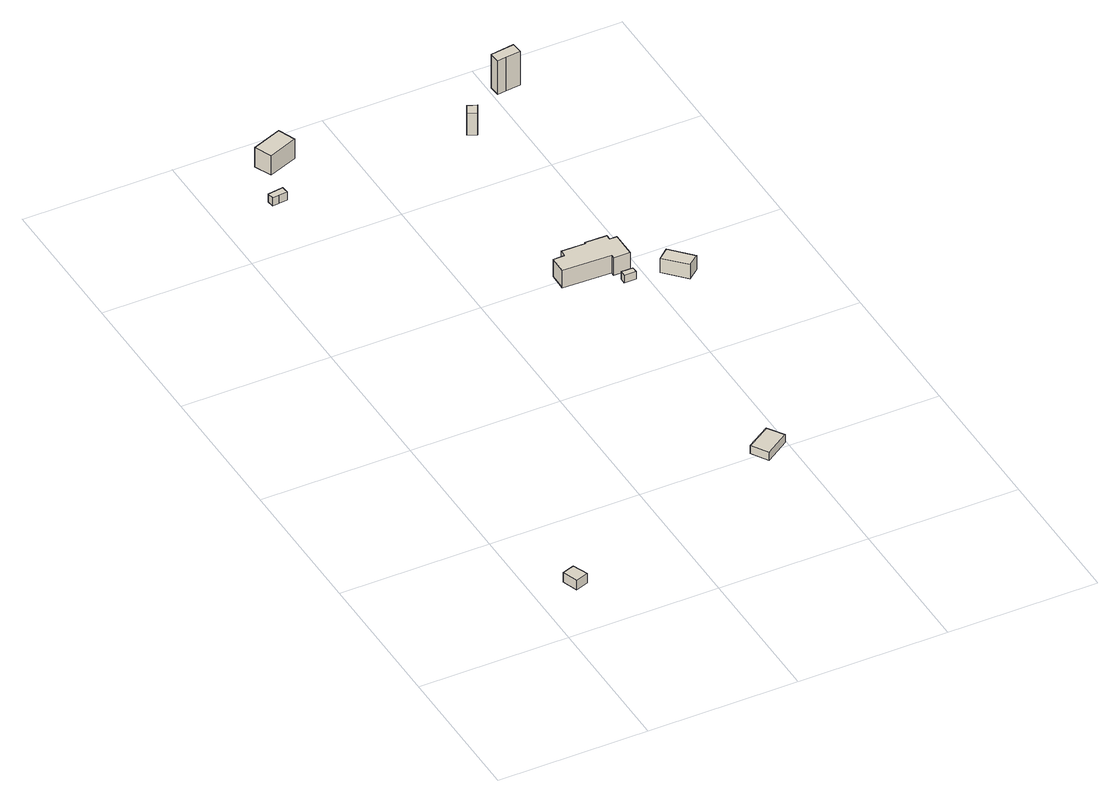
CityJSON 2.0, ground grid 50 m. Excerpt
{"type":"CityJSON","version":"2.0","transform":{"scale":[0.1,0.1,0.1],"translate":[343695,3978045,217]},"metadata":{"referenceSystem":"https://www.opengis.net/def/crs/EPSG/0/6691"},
"CityObjects":{
"building1":{"type":"Building","attributes":{"measuredHeight":3.7},"geometry":[{"type":"Solid","lod":"1","boundaries":[[[[0,1,2,3]],[[2,4,5,3]],[[1,6,4,2]],[[0,7,6,1]],[[3,5,7,0]],[[4,6,7,5]]]]}]},
"building2":{"type":"Building","attributes":{"measuredHeight":3},"geometry":[{"type":"Solid","lod":"1","boundaries":[[[[8,9,10,11,12]],[[11,13,14,12]],[[10,15,13,11]],[[9,16,15,10]],[[8,17,16,9]],[[12,14,17,8]],[[13,15,16,17,14]]]]}]},
"building3":{"type":"Building","attributes":{"measuredHeight":7.9},"geometry":[{"type":"Solid","lod":"1","boundaries":[[[[18,19,20,21]],[[20,22,23,21]],[[19,24,22,20]],[[18,25,24,19]],[[21,23,25,18]],[[22,24,25,23]]]]}]},
"building4":{"type":"Building","attributes":{"measuredHeight":3},"geometry":[{"type":"Solid","lod":"1","boundaries":[[[[26,27,28,29]],[[28,30,31,29]],[[27,32,30,28]],[[26,33,32,27]],[[29,31,33,26]],[[30,32,33,31]]]]}]},
"building5":{"type":"Building","attributes":{"measuredHeight":8.9},"geometry":[{"type":"Solid","lod":"1","boundaries":[[[[34,35,36,37,38,39,40,41,42,43,44,45]],[[44,46,47,45]],[[43,48,46,44]],[[42,49,48,43]],[[41,50,49,42]],[[40,51,50,41]],[[39,52,51,40]],[[38,53,52,39]],[[37,54,53,38]],[[36,55,54,37]],[[35,56,55,36]],[[34,57,56,35]],[[45,47,57,34]],[[46,48,49,50,51,52,53,54,55,56,57,47]]]]}]},
"building6":{"type":"Building","attributes":{"measuredHeight":2.9},"geometry":[{"type":"Solid","lod":"1","boundaries":[[[[58,59,60,61]],[[60,62,63,61]],[[59,64,62,60]],[[58,65,64,59]],[[61,63,65,58]],[[62,64,65,63]]]]}]},
"building7":{"type":"Building","attributes":{"measuredHeight":8},"geometry":[{"type":"Solid","lod":"1","boundaries":[[[[66,67,68,69]],[[68,70,71,69]],[[67,72,70,68]],[[66,73,72,67]],[[69,71,73,66]],[[70,72,73,71]]]]}]},
"building8":{"type":"Building","attributes":{"measuredHeight":7.4},"geometry":[{"type":"Solid","lod":"1","boundaries":[[[[74,75,76,77]],[[76,78,79,77]],[[75,80,78,76]],[[74,81,80,75]],[[77,79,81,74]],[[78,80,81,79]]]]}]},
"building9":{"type":"Building","attributes":{"measuredHeight":13.7},"geometry":[{"type":"Solid","lod":"1","boundaries":[[[[82,83,84,85,86]],[[85,87,88,86]],[[84,89,87,85]],[[83,90,89,84]],[[82,91,90,83]],[[86,88,91,82]],[[87,89,90,91,88]]]]}]}
},
"vertices":[
[52,67,171],[72,17,171],[29,2,171],[11,54,171],[29,2,207],[11,54,207],[72,17,207],[52,67,207],
[59,1916,298],[62,1891,298],[31,1888,298],[10,1886,298],[8,1909,298],[10,1886,328],[8,1909,328],[31,1888,328],[62,1891,328],[59,1916,328],
[35,2048,322],[136,2087,322],[159,2028,322],[60,1990,322],[159,2028,394],[60,1990,394],[136,2087,394],[35,2048,394],
[961,570,4],[996,517,4],[914,464,4],[881,519,4],[914,464,34],[881,519,34],[996,517,34],[961,570,34],
[776,1360,178],[776,1365,178],[847,1363,178],[848,1346,178],[872,1345,178],[871,1260,178],[816,1260,178],[816,1273,178],[655,1278,178],[656,1338,178],[692,1338,178],[694,1361,178],[692,1338,243],[694,1361,243],[656,1338,243],[655,1278,243],[816,1273,243],[816,1260,243],[871,1260,243],[872,1345,243],[848,1346,243],[847,1363,243],[776,1365,243],[776,1360,243],
[870,1240,171],[870,1221,171],[830,1221,171],[831,1241,171],[830,1221,200],[831,1241,200],[870,1221,200],[870,1240,200],
[712,1921,312],[693,1886,312],[664,1900,312],[683,1934,312],[664,1900,393],[683,1934,393],[693,1886,393],[712,1921,393],
[984,1245,172],[1048,1176,172],[1011,1147,172],[947,1215,172],[1011,1147,225],[947,1215,225],[1048,1176,225],[984,1245,225],
[941,2179,178],[913,2176,178],[911,2212,178],[990,2222,178],[993,2184,178],[990,2222,305],[993,2184,305],[911,2212,305],[913,2176,305],[941,2179,305]
]}
